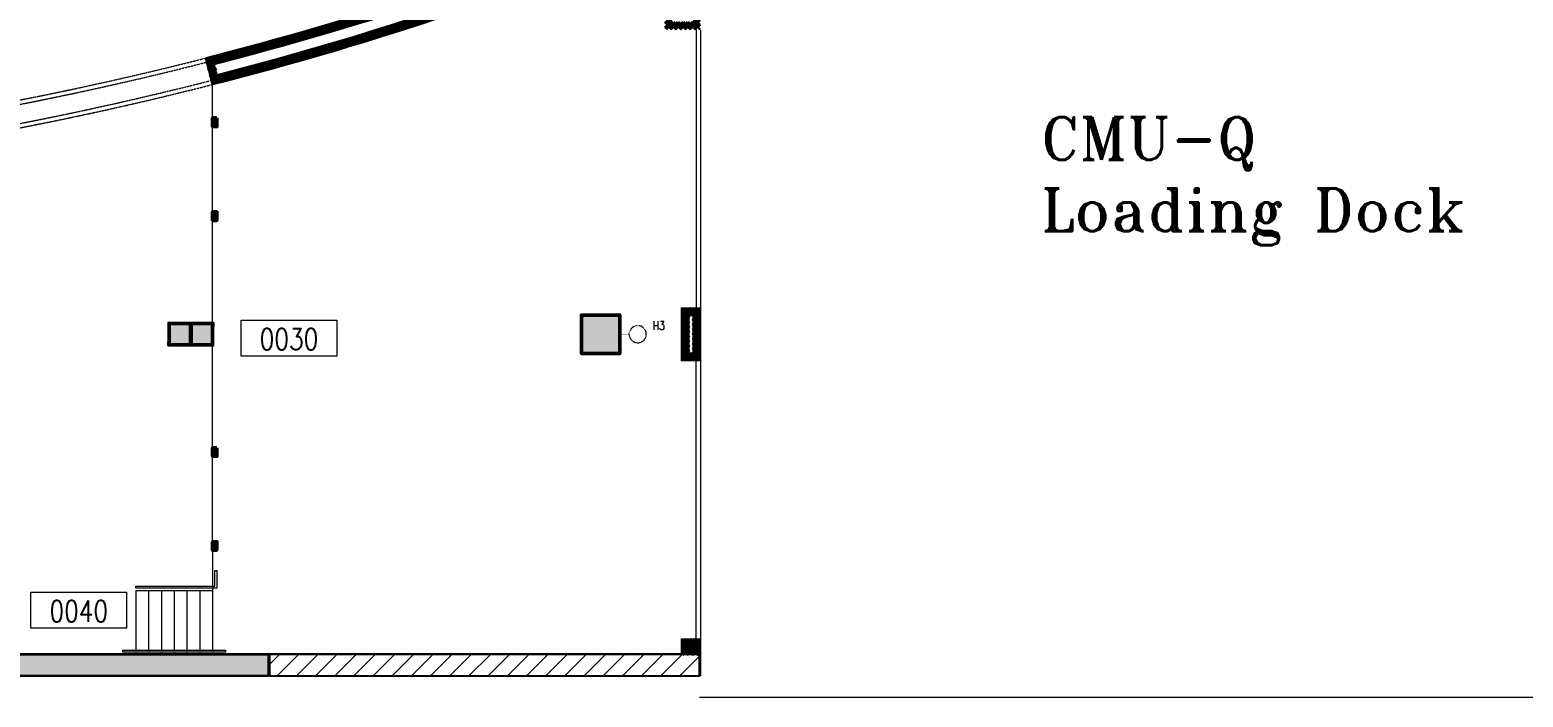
# Model space of a CAD drawing. Header units: inches. Extents: x 228171 to 360635, y 96017 to 200731.
# Drawn here: x 260867 to 295828, y 96431 to 112060 of the extents above; entities that cross this region are included whole.
import ezdxf
from ezdxf.enums import TextEntityAlignment as Align

# ---------------------------------------------------------------- set-up
doc = ezdxf.new("R2010")
doc.units = ezdxf.units.IN
doc.header["$MEASUREMENT"] = 0
doc.linetypes.add('Lower Floor$0$HIDDEN', pattern=[9.525, 6.35, -3.175])
doc.linetypes.add('Lower Floor$0$HIDDEN2', pattern=[4.7625, 3.175, -1.5875])
for name, color, linetype, lineweight in [('COLUMN - Lower Floor$0$A-G250-M-Walls-Blockwork-BP8A', 251, 'Continuous', 25), ('COLUMN - Lower Floor$0$A-G250-M-Walls-Concrete', 251, 'Continuous', 30), ('COLUMN - Lower Floor$0$A-G26-M-Columns-Concrete', 251, 'Continuous', 50), ('COLUMN - Lower Floor$0$A-G262-H-Columns', 251, 'Continuous', 9), ('COLUMN - Lower Floor$0$A-G262-H-Columns-BP8A', 251, 'Continuous', 9), ('Lower Floor$0$A-G23-M-Stairs-Concrete', 251, 'Continuous', 15), ('Lower Floor$0$A-G23-M-Stairs-Railings', 251, 'Continuous', 15), ('Lower Floor$0$A-G250-M-Walls-Blockwork', 251, 'Continuous', 25), ('Lower Floor$0$A-G252-H-Internal-Walls', 251, 'Continuous', 9), ('Lower Floor$0$A-G312-M-Wall-Finish-Plaster', 7, 'Continuous', 15), ('Lower Floor$0$A-G322-M-Door', 251, 'Continuous', 15), ('Lower Floor$0$A-G331-M-Floor-Finish-Screed', 251, 'Continuous', 5), ('Lower Floor$0$A-G541-M-Wall-Lights-100', 251, 'Lower Floor$0$HIDDEN2', 9), ('Lower Floor$0$A-Z036-G-Void-Symbology', 251, 'Continuous', 9), ('Lower Floor$0$Z-Z001-S-Room-Name-Identification-250', 7, 'Continuous', 25)]:
    doc.layers.add(name, color=color, linetype=linetype, lineweight=lineweight)
doc.layers.add('Lower Floor$0$A-G541-M-Light-Symbol-Text-100', color=251, linetype='Continuous', lineweight=9, plot=False)
doc.layers.add('Z-Z020-A-Xref', color=7, linetype='Continuous')
doc.styles.add('Lower Floor$0$ST1', font='romans.shx', dxfattribs={"width": 0.8})
doc.styles.add('Lower Floor$0$Tag-RomanS', font='romans.shx', dxfattribs={"width": 0.8})
doc.styles.add('style1', font='romant.shx')
pattern_1 = [(45, (189220.635, 257263.144), (-56.1266, 56.1266), []), (135, (189220.635, 257263.144), (-56.1266, -56.1266), [])]
pattern_2 = [(45, (189220.635, 257263.144), (-22.4506403, 22.4506403), [])]

# ---------------------------------------------------------------- blocks, each defined once
blk = doc.blocks.new('COLUMN - Lower Floor')
at = {"layer": 'COLUMN - Lower Floor$0$A-G262-H-Columns'}
h = blk.add_hatch(color=256, dxfattribs=at)
edge = h.paths.add_edge_path()
edge.add_line((56968, -120618), (57346, -130244))
edge.add_arc((56510, -70350), 59900, 261.25172, 270.79948, ccw=False)
edge.add_line((47400, -129553), (42604, -159832))
edge.add_line((42604, -159832), (77235, -159832))
edge.add_line((77235, -159832), (77235, -160332))
edge.add_line((77235, -160332), (42019, -160332))
edge.add_line((42019, -160332), (46984, -128981))
edge.add_arc((56404, -71678), 58072, 260.6648, 270.41638)
edge.add_line((56826, -129748), (56483, -121020))
edge.add_arc((56402, -71726), 49294, 260.7159, 270.0952, ccw=False)
edge.add_line((48449, -120374), (48511, -119979))
edge.add_arc((56500, -70500), 50120, 260.8285, 261.7666)
edge.add_line((49323, -120103), (49330, -120054))
edge.add_arc((56500, -70500), 50070, 261.7671, 269.6385)
edge.add_line((56184, -120569), (56184, -120619))
edge.add_line((56184, -120619), (56968, -120618))
for points in [[(85459, -151882), (84559, -151882), (84559, -152782), (85459, -152782)], [(75405, -152082), (74905, -152082), (74905, -152582), (75405, -152582)], [(75925, -152082), (75425, -152082), (75425, -152582), (75925, -152582)]]:
    blk.add_hatch(color=256, dxfattribs=at).paths.add_polyline_path(points)
at = {"layer": 'COLUMN - Lower Floor$0$A-G262-H-Columns-BP8A'}
h = blk.add_hatch(dxfattribs=at)
h.set_pattern_fill('ANSI31', color=256, scale=100, style=0)
h.set_pattern_definition([(45, (0, 0), (-224.5064, 224.5064), [])])
h.paths.add_polyline_path([(77255, -160332), (87325, -160332), (87325, -159832), (77255, -159832)])
at = {"layer": 'COLUMN - Lower Floor$0$A-G250-M-Walls-Blockwork-BP8A'}
blk.add_lwpolyline([(77255, -160332), (87325, -160332), (87325, -159832), (77255, -159832)], close=True, dxfattribs=at)
at = {"layer": 'COLUMN - Lower Floor$0$A-G250-M-Walls-Concrete'}
blk.add_lwpolyline([(56968, -120618), (57346, -130244), (57346, -130244), (57346, -130244, -0.041684), (47400, -129553), (42604, -159832), (77235, -159832), (77235, -160332), (42019, -160332), (46984, -128981, 0.042575), (56826, -129748), (56483, -121020, -0.040948), (48449, -120374), (48449, -120374), (48511, -119979, 0.004093), (49323, -120103), (49330, -120054, 0.034359), (56184, -120569), (56184, -120619), (56968, -120618)], format="xyb", close=True, dxfattribs=at)
at = {"layer": 'COLUMN - Lower Floor$0$A-G26-M-Columns-Concrete', "elevation": 0}
for points in [[(85459, -151882), (84559, -151882), (84559, -152782), (85459, -152782)], [(75405, -152082), (74905, -152082), (74905, -152582), (75405, -152582)], [(75925, -152082), (75425, -152082), (75425, -152582), (75925, -152582)]]:
    blk.add_lwpolyline(points, close=True, dxfattribs=at)
blk = doc.blocks.new('Lower Floor$0$tag-roomname')
at = {"linetype": 'Continuous', "lineweight": 15}
blk.add_lwpolyline([(-4.48, 3.38), (4.48, 3.38), (4.48, 0), (-4.48, 0)], close=True, dxfattribs=at)
at = {"lineweight": 25, "ltscale": 0.01, "style": 'Lower Floor$0$Tag-RomanS', "width": 0.8}
blk.add_attdef('ROOM_NO_2', text='', height=2, dxfattribs=at).set_placement((0, 1.61), align=Align.MIDDLE_CENTER)
at = {"linetype": 'ByBlock', "lineweight": 35, "ltscale": 0.01, "style": 'Lower Floor$0$Tag-RomanS', "width": 0.8, "flags": 1}
for tag, p in [('ROOM_NAME_1', (0, -2.29)), ('ROOM_NAME_2', (0, -5.74))]:
    blk.add_attdef(tag, text='', height=2.5, dxfattribs=at).set_placement(p, align=Align.MIDDLE_CENTER)
blk = doc.blocks.new('Lower Floor$0$E-H3')
at = {"ltscale": 0.02}
for p, q in [((200, 0), (-200, 0)), ((0, 200), (0, 0))]:
    blk.add_line(p, q, dxfattribs=at)
blk.add_circle((0, 400), 200, dxfattribs=at)
at = {"layer": 'Lower Floor$0$A-G541-M-Light-Symbol-Text-100', "style": 'Lower Floor$0$ST1', "width": 0.8}
blk.add_attdef('H3', (323, 96), '', height=200, dxfattribs=at)

msp = doc.modelspace()

# ---------------------------------------------------------------- hatches: boundary and pattern name
at = {"layer": 'Lower Floor$0$A-G252-H-Internal-Walls', "lineweight": 50}
h = msp.add_hatch(dxfattribs=at)
h.set_pattern_fill('ANSI37', color=256, scale=25, style=0)
h.set_pattern_definition(pattern_1)
h.paths.add_polyline_path([(276145.7, 114490.9), (276145.7, 112480.2), (275745.7, 112480.2), (275745.7, 112080.2), (276545.7, 112080.2), (276545.7, 115949.3, -0.0052899), (275104.5, 115339.2), (275058.7, 115445.5), (274920.9, 115386.1), (275196.2, 114747.8, -0.0341135), (264993.2, 111381.8), (265058.9, 111127.3, -0.0988949), (265066, 111129.1), (265146, 111150.1), (265164.7, 111077.5), (265077.6, 111055), (265143.3, 110800.8, 0.0365749)])
h.paths.add_polyline_path([(275394.5, 114666.7), (275163.9, 115201.4, 0.0045487), (276393.5, 115719.8), (276395.7, 114680.7), (276395.7, 112230.2), (275895.7, 112230.2), (275895.7, 112330.2), (276295.7, 112330.2), (276295.7, 114716.7, -0.0368147), (265251, 110983.4), (265176, 111273.8, 0.0341221)], flags=16)
h = msp.add_hatch(dxfattribs=at)
h.set_pattern_fill('ANSI31', color=256, scale=10, style=0)
h.set_pattern_definition(pattern_2)
h.paths.add_polyline_path([(265245.7, 109996.2), (265245.7, 109796.2), (265145.7, 109796.2), (265145.7, 109996.2)])
h = msp.add_hatch(dxfattribs=at)
h.set_pattern_fill('ANSI31', color=256, scale=10, style=0)
h.set_pattern_definition(pattern_2)
h.paths.add_polyline_path([(265245.7, 107596.2), (265245.7, 107796.2), (265145.7, 107796.2), (265145.7, 107596.2)])
h = msp.add_hatch(dxfattribs=at)
h.set_pattern_fill('ANSI37', color=256, scale=25, style=0)
h.set_pattern_definition(pattern_1)
h.paths.add_polyline_path([(276545.7, 105530.2), (276145.7, 105530.2), (276145.7, 104330.2), (276545.7, 104330.2)])
h.paths.add_polyline_path([(276395.7, 104480.2), (276295.7, 104480.2), (276295.7, 105380.2), (276395.7, 105380.2)], flags=16)
h = msp.add_hatch(dxfattribs=at)
h.set_pattern_fill('ANSI31', color=256, scale=10, style=0)
h.set_pattern_definition(pattern_2)
h.paths.add_polyline_path([(265245.7, 102271.6), (265245.7, 102071.6), (265145.7, 102071.6), (265145.7, 102271.6)])
h = msp.add_hatch(dxfattribs=at)
h.set_pattern_fill('ANSI31', color=256, scale=10, style=0)
h.set_pattern_definition(pattern_2)
h.paths.add_polyline_path([(265245.7, 99871.6), (265245.7, 100071.6), (265145.7, 100071.6), (265145.7, 99871.6)])
h = msp.add_hatch(dxfattribs=at)
h.set_pattern_fill('ANSI37', color=256, scale=25, style=0)
h.set_pattern_definition(pattern_1)
h.paths.add_polyline_path([(276545.7, 97780.2), (276145.7, 97780.2), (276145.7, 97431), (276545.7, 97431)])
h.paths.add_polyline_path([(276395.7, 97630.2), (276395.7, 97581), (276295.7, 97581), (276295.7, 97630.2)], flags=16)

# ---------------------------------------------------------------- linework, layer by layer
at = {"layer": 'Lower Floor$0$A-G23-M-Stairs-Concrete'}
for p, q in [((263345.7, 98931), (263345.7, 97531)), ((263645.7, 98931), (263645.7, 97531)), ((263945.7, 98931), (263945.7, 97531)), ((264245.7, 98931), (264245.7, 97531)), ((264545.7, 98931), (264545.7, 97531)), ((264845.7, 98931), (264845.7, 97531)), ((265145.7, 98931), (265145.7, 97531)), ((263345.7, 97481), (263345.7, 97431)), ((263645.7, 97481), (263645.7, 97431)), ((263945.7, 97481), (263945.7, 97431)), ((264245.7, 97481), (264245.7, 97431)), ((264545.7, 97481), (264545.7, 97431)), ((264845.7, 97481), (264845.7, 97431)), ((265145.7, 97481), (265145.7, 97431))]:
    msp.add_line(p, q, dxfattribs=at)
at = {"layer": 'Lower Floor$0$A-G23-M-Stairs-Railings'}
for points in [[(265245.7, 98981), (263345.7, 98981), (263345.7, 99031), (265195.7, 99031), (265195.7, 99393.8), (265245.7, 99393.8), (265245.7, 98981)], [(263045.7, 97531), (265445.7, 97531), (265445.7, 97481), (263045.7, 97481)]]:
    msp.add_lwpolyline(points, close=True, dxfattribs=at)
at = {"layer": 'Lower Floor$0$A-G250-M-Walls-Blockwork'}
for p, q in [((265058.8, 111127.6), (264993.2, 111381.8)), ((265251, 110983.4), (265176, 111273.8)), ((265058.8, 111127.6), (265141.1, 111148.9)), ((265159.9, 111076.3), (265077.6, 111055)), ((265143.3, 110800.8), (265077.6, 111055)), ((265141.1, 111148.9), (265159.9, 111076.3))]:
    msp.add_line(p, q, dxfattribs=at)
at = {"layer": 'Lower Floor$0$A-G250-M-Walls-Blockwork', "lineweight": 50, "elevation": 0}
for points in [[(265245.7, 109996.2), (265245.7, 109796.2), (265145.7, 109796.2), (265145.7, 109996.2)], [(265245.7, 107596.2), (265245.7, 107796.2), (265145.7, 107796.2), (265145.7, 107596.2)], [(265245.7, 102271.6), (265245.7, 102071.6), (265145.7, 102071.6), (265145.7, 102271.6)], [(265245.7, 99871.6), (265245.7, 100071.6), (265145.7, 100071.6), (265145.7, 99871.6)]]:
    msp.add_lwpolyline(points, close=True, dxfattribs=at)
at = {"layer": 'Lower Floor$0$A-G250-M-Walls-Blockwork', "elevation": 0}
for points in [[(276145.7, 105530.2), (276545.7, 105530.2), (276545.7, 104330.2), (276145.7, 104330.2)], [(276295.7, 105380.2), (276395.7, 105380.2), (276395.7, 104480.2), (276295.7, 104480.2)], [(276395.7, 97581), (276295.7, 97581), (276295.7, 97630.2), (276395.7, 97630.2)]]:
    msp.add_lwpolyline(points, close=True, dxfattribs=at)
msp.add_lwpolyline([(276545.7, 97431), (276145.7, 97431), (276145.7, 97780.2), (276545.7, 97780.2), (276545.7, 97431)], dxfattribs=at)
at = {"layer": 'Lower Floor$0$A-G250-M-Walls-Blockwork', "lineweight": 50}
for radius, start, end in [(78828, 284.350305, 292.165513), (79278, 284.459473, 292.892974), (79428, 284.351317, 292.729925), (78978, 284.45938, 292.276564)]:
    msp.add_arc((245455.7, 187750.2), radius, start, end, dxfattribs=at)
at = {"layer": 'Lower Floor$0$A-G250-M-Walls-Blockwork'}
for centre, start, end in [((265063.3, 111106.7), 102.08879, 115.54511), ((265071.4, 111075.5), 273.42327, 286.87959)]:
    msp.add_arc(centre, 21.4, start, end, dxfattribs=at)
at = {"layer": 'Lower Floor$0$A-G312-M-Wall-Finish-Plaster'}
for p, q in [((264968.8, 111396.2), (265044.2, 111104.5)), ((265053.6, 111068.2), (265128.9, 110776.5)), ((276125.7, 97800.2), (276565.7, 97800.2)), ((276125.7, 97446), (276125.7, 97800.2)), ((276565.7, 97800.2), (276565.7, 96931)), ((276125.7, 97446), (260104.2, 97446)), ((276565.7, 96931), (231254.7, 96931))]:
    msp.add_line(p, q, dxfattribs=at)
at = {"layer": 'Lower Floor$0$A-G312-M-Wall-Finish-Plaster', "elevation": 0}
for points in [[(274699.8, 105401.1), (273759.8, 105401.1), (273759.8, 104461.1), (274699.8, 104461.1)], [(276125.7, 105550.2), (276565.7, 105550.2), (276565.7, 104310.2), (276125.7, 104310.2)], [(264110.7, 105196.1), (265160.7, 105196.1), (265160.7, 104666.1), (264110.7, 104666.1)]]:
    msp.add_lwpolyline(points, close=True, dxfattribs=at)
for points in [[(264200.7, 105206.1), (264100.7, 105206.1), (264100.7, 105106.1)], [(265070.7, 105206.1), (265170.7, 105206.1), (265170.7, 105106.1)], [(264200.7, 104656.1), (264100.7, 104656.1), (264100.7, 104756.1)], [(265070.7, 104656.1), (265170.7, 104656.1), (265170.7, 104756.1)]]:
    msp.add_lwpolyline(points, dxfattribs=at)
at = {"layer": 'Lower Floor$0$A-G312-M-Wall-Finish-Plaster'}
for centre, radius, start, end in [((245455.7, 187750.2), 78808, 284.335731, 292.150674), ((245455.7, 187750.2), 79448, 284.336927, 292.708247), ((265062.3, 111109.2), 18.8, 116.02115, 180), ((265071.7, 111072.9), 18.8, 208.96838, 272.94723)]:
    msp.add_arc(centre, radius, start, end, dxfattribs=at)
at = {"layer": 'Lower Floor$0$A-G322-M-Door', "linetype": 'Lower Floor$0$HIDDEN', "ltscale": 0.05}
for p, q in [((276465.7, 112060.2), (276465.7, 105550.2, 0)), ((276565.7, 112060.2), (276565.7, 105550.2, 0)), ((276466.1, 97800.2), (276466.1, 104310.2)), ((276565.7, 104310.2, 0), (276565.7, 97800.2))]:
    msp.add_line(p, q, dxfattribs=at)
at = {"layer": 'Lower Floor$0$A-G322-M-Door'}
for p, q in [((265141.1, 111148.9), (265057.6, 111127.3)), ((265138.3, 111144), (265058.6, 111123.4)), ((265075.4, 111058.6), (265155, 111079.1)), ((265076.4, 111054.7), (265159.9, 111076.3)), ((265077, 111107.7), (265081, 111107.3)), ((265083.8, 111081.2), (265087.1, 111083.5)), ((265155, 111079.1), (265138.3, 111144)), ((265159.9, 111076.3), (265141.1, 111148.9))]:
    msp.add_line(p, q, dxfattribs=at)
msp.add_circle((265115.4, 111103.5), 12.5, dxfattribs=at)
at = {"layer": 'Lower Floor$0$A-G322-M-Door', "linetype": 'Lower Floor$0$HIDDEN', "ltscale": 0.05}
for radius, start, end in [(78808, 279.780666, 284.335731), (78908, 279.780612, 284.335919), (79348, 279.784003, 284.336741), (79448, 279.783948, 284.336927)]:
    msp.add_arc((245455.7, 187750.2), radius, start, end, dxfattribs=at)
at = {"layer": 'Lower Floor$0$A-G322-M-Door'}
for centre, radius, start, end in [((265062.3, 111109.2), 18.8, 104.48441, 354.32487), ((265062.3, 111109.2), 14.8, 104.48395, 354.32487), ((265071.7, 111072.9), 18.8, 34.6435, 284.48419), ((265071.7, 111072.9), 14.8, 34.6435, 284.48419)]:
    msp.add_arc(centre, radius, start, end, dxfattribs=at)
at = {"layer": 'Lower Floor$0$A-G331-M-Floor-Finish-Screed'}
for p, q in [((265145.7, 105196.1), (265145.7, 110775.8)), ((265145.7, 99931), (265145.7, 104666.1)), ((265145.7, 99931), (265145.7, 98931)), ((263345.7, 98931), (265145.7, 98931))]:
    msp.add_line(p, q, dxfattribs=at)
at = {"layer": 'Lower Floor$0$A-Z036-G-Void-Symbology', "ltscale": 0.25}
msp.add_line((276545.7, 96431), (300820.7, 96431), dxfattribs=at)

# ---------------------------------------------------------------- block references
at = {"layer": 'Lower Floor$0$A-G541-M-Wall-Lights-100'}
ref = msp.add_blockref('Lower Floor$0$E-H3', (274699.8, 104931.1, 0), dxfattribs=dict(at, xscale=-1, rotation=270))
ref.add_attrib('H3', 'H3', (275445.6, 105034.4, 0), dxfattribs={"layer": 'Lower Floor$0$A-G541-M-Light-Symbol-Text-100', "height": 200, "style": 'Lower Floor$0$ST1', "width": 0.8})
at = {"layer": 'Lower Floor$0$Z-Z001-S-Room-Name-Identification-250', "xscale": 250, "yscale": 250, "zscale": 250}
for p, values in [((266934.4, 104415.5), {'ROOM_NO_2': '0030'}), ((262012.7, 98044.8), {'ROOM_NO_2': '0040'})]:
    msp.add_blockref('Lower Floor$0$tag-roomname', p, dxfattribs=at).add_auto_attribs(values)
at = {"layer": 'Z-Z020-A-Xref'}
msp.add_blockref('COLUMN - Lower Floor', (189220.6, 257263.1), dxfattribs=at)

# ---------------------------------------------------------------- texts
at = {"insert": (284540.5, 110014.3), "char_height": 1000, "attachment_point": 1, "style": 'style1'}
msp.add_mtext_dynamic_manual_height_columns('CMU-Q Loading Dock', width=12299.184, gutter_width=12.5, heights=[0], dxfattribs=at)

doc.saveas('drawing.dxf')
